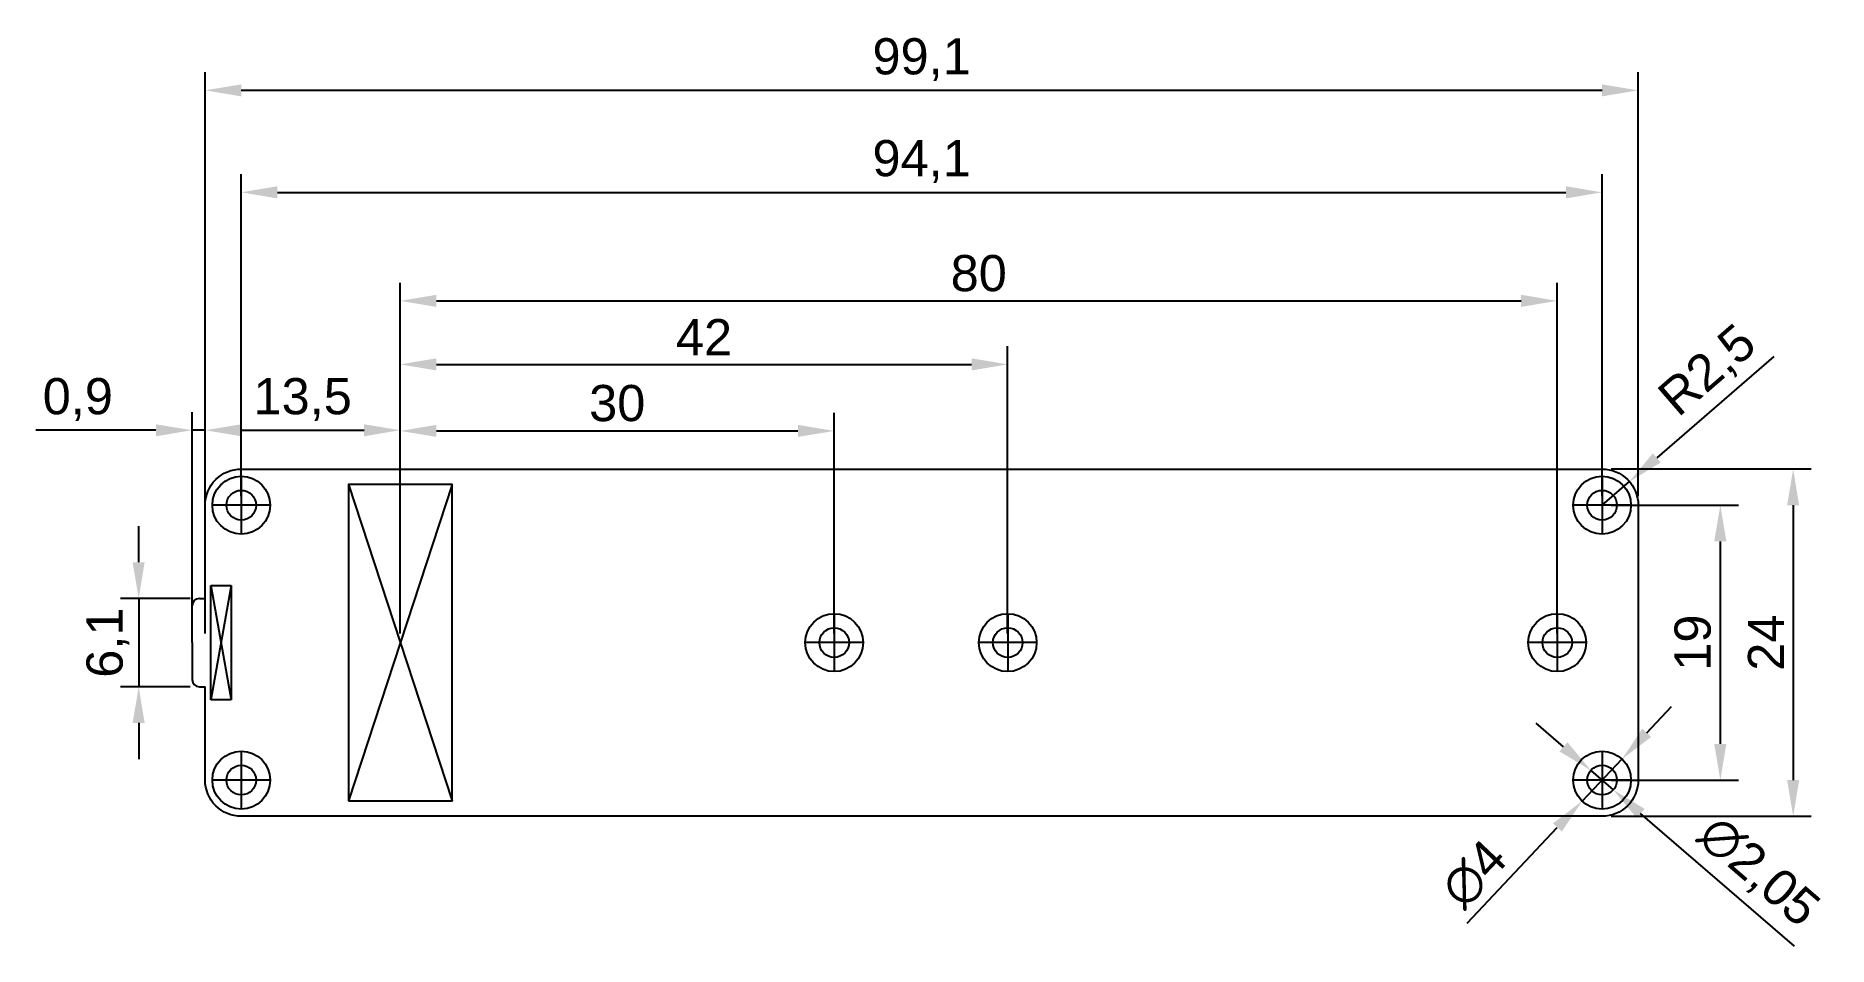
# Model space of a CAD drawing. Header units: millimetres. Extents: x 4 to 128, y 5 to 68.
import ezdxf

# ---------------------------------------------------------------- set-up
doc = ezdxf.new("R2010")
doc.units = ezdxf.units.MM
doc.styles.get("Standard").update_dxf_attribs({"font": 'arial.ttf'})
doc.dimstyles.new('ISO-25', dxfattribs={"dimtxt": 2.5, "dimasz": 2.5, "dimexe": 1.25, "dimexo": 0.625, "dimtad": 1, "dimtxsty": 'Standard', "dimcen": 2.5, "dimadec": 0, "dimazin": 0, "dimtfac": 1, "dimtmove": 0, "dimatfit": 3, "dimfxl": 1, "dimarcsym": 0})

# ---------------------------------------------------------------- blocks, each defined once
blk = doc.blocks.new('*D1')
at = {"color": 0, "lineweight": -2, "transparency": 16777216}
for p, q in [((29.38, 26.2), (29.38, 41.46)), ((59.38, 26.2), (59.38, 41.46)), ((31.88, 40.21), (56.88, 40.21))]:
    blk.add_line(p, q, dxfattribs=at)
at = {"color": 0, "transparency": 16777216}
for points in [[(31.88, 40.63), (31.88, 39.8), (29.38, 40.21)], [(56.88, 40.63), (56.88, 39.8), (59.38, 40.21)]]:
    blk.add_solid(points, dxfattribs=at)
at = {"layer": 'Defpoints', "color": 0, "transparency": 16777216}
for p in [(59.38, 40.21), (29.38, 25.58), (59.38, 25.58)]:
    blk.add_point(p, dxfattribs=at)
at = {"color": 0, "transparency": 16777216, "insert": (44.38, 42.12), "char_height": 2.5, "attachment_point": 5}
blk.add_mtext('30', dxfattribs=at)
blk = doc.blocks.new('*D2')
at = {"color": 0, "lineweight": -2, "transparency": 16777216}
for p, q in [((29.38, 26.2), (29.38, 46.06)), ((71.38, 26.2), (71.38, 46.06)), ((31.88, 44.81), (68.88, 44.81))]:
    blk.add_line(p, q, dxfattribs=at)
at = {"color": 0, "transparency": 16777216}
for points in [[(31.88, 45.23), (31.88, 44.39), (29.38, 44.81)], [(68.88, 45.23), (68.88, 44.39), (71.38, 44.81)]]:
    blk.add_solid(points, dxfattribs=at)
at = {"layer": 'Defpoints', "color": 0, "transparency": 16777216}
for p in [(71.38, 44.81), (29.38, 25.58), (71.38, 25.58)]:
    blk.add_point(p, dxfattribs=at)
at = {"color": 0, "transparency": 16777216, "insert": (50.38, 46.69), "char_height": 2.5, "attachment_point": 5}
blk.add_mtext('42', dxfattribs=at)
blk = doc.blocks.new('*D3')
at = {"color": 0, "lineweight": -2, "transparency": 16777216}
for p, q in [((29.38, 26.2), (29.38, 50.45)), ((109.38, 26.2), (109.38, 50.45)), ((31.88, 49.2), (106.88, 49.2))]:
    blk.add_line(p, q, dxfattribs=at)
at = {"color": 0, "transparency": 16777216}
for points in [[(31.88, 49.62), (31.88, 48.78), (29.38, 49.2)], [(106.88, 49.62), (106.88, 48.78), (109.38, 49.2)]]:
    blk.add_solid(points, dxfattribs=at)
at = {"layer": 'Defpoints', "color": 0, "transparency": 16777216}
for p in [(109.38, 49.2), (29.38, 25.58), (109.38, 25.58)]:
    blk.add_point(p, dxfattribs=at)
at = {"color": 0, "transparency": 16777216, "insert": (69.38, 51.1), "char_height": 2.5, "attachment_point": 5}
blk.add_mtext('80', dxfattribs=at)
blk = doc.blocks.new('*D4')
at = {"color": 0, "lineweight": -2, "transparency": 16777216}
for p, q in [((113.11, 35.08), (121.91, 35.08)), ((120.66, 32.58), (120.66, 18.58)), ((113.11, 16.08), (121.91, 16.08))]:
    blk.add_line(p, q, dxfattribs=at)
at = {"color": 0, "transparency": 16777216}
for points in [[(120.24, 32.58), (121.08, 32.58), (120.66, 35.08)], [(120.24, 18.58), (121.08, 18.58), (120.66, 16.08)]]:
    blk.add_solid(points, dxfattribs=at)
at = {"layer": 'Defpoints', "color": 0, "transparency": 16777216}
for p in [(112.48, 35.08), (112.48, 16.08), (120.66, 16.08)]:
    blk.add_point(p, dxfattribs=at)
at = {"color": 0, "transparency": 16777216, "insert": (118.76, 25.58), "char_height": 2.5, "attachment_point": 5, "rotation": 90}
blk.add_mtext('19', dxfattribs=at)
blk = doc.blocks.new('*D5')
at = {"color": 0, "lineweight": -2, "transparency": 16777216}
for p, q in [((14.98, 26.2), (14.98, 41.51)), ((15.88, 26.2), (15.88, 41.51)), ((12.48, 40.26), (4.18, 40.26)), ((15.88, 40.26), (14.98, 40.26)), ((18.38, 40.26), (20.88, 40.26))]:
    blk.add_line(p, q, dxfattribs=at)
at = {"color": 0, "transparency": 16777216}
for points in [[(12.48, 40.67), (12.48, 39.84), (14.98, 40.26)], [(18.38, 40.67), (18.38, 39.84), (15.88, 40.26)]]:
    blk.add_solid(points, dxfattribs=at)
at = {"layer": 'Defpoints', "color": 0, "transparency": 16777216}
for p in [(14.98, 40.26), (14.98, 25.58), (15.88, 25.58)]:
    blk.add_point(p, dxfattribs=at)
at = {"color": 0, "transparency": 16777216, "insert": (7.08, 42.38), "char_height": 2.5, "attachment_point": 5}
blk.add_mtext('0,9', dxfattribs=at)
blk = doc.blocks.new('*D6')
at = {"color": 0, "lineweight": -2, "transparency": 16777216}
for p, q in [((11.29, 31.13), (11.29, 33.63)), ((14.86, 28.63), (10.04, 28.63)), ((11.29, 28.63), (11.29, 22.53)), ((14.86, 22.53), (10.04, 22.53)), ((11.29, 20.03), (11.29, 17.53))]:
    blk.add_line(p, q, dxfattribs=at)
at = {"color": 0, "transparency": 16777216}
for points in [[(10.87, 31.13), (11.7, 31.13), (11.29, 28.63)], [(10.87, 20.03), (11.7, 20.03), (11.29, 22.53)]]:
    blk.add_solid(points, dxfattribs=at)
at = {"layer": 'Defpoints', "color": 0, "transparency": 16777216}
for p in [(15.48, 28.63), (11.29, 22.53), (15.48, 22.53)]:
    blk.add_point(p, dxfattribs=at)
at = {"color": 0, "transparency": 16777216, "insert": (9.16, 25.58), "char_height": 2.5, "attachment_point": 5, "rotation": 90}
blk.add_mtext('6,1', dxfattribs=at)
blk = doc.blocks.new('*D7')
at = {"color": 0, "lineweight": -2, "transparency": 16777216}
for p, q in [((124.37, 45.35), (116.27, 38.35)), ((112.48, 35.08), (114.38, 36.71))]:
    blk.add_line(p, q, dxfattribs=at)
at = {"color": 0, "transparency": 16777216}
blk.add_solid([(115.99, 38.66), (116.54, 38.03), (114.38, 36.71)], dxfattribs=at)
at = {"layer": 'Defpoints', "color": 0, "transparency": 16777216}
for p in [(114.38, 36.71), (112.48, 35.08)]:
    blk.add_point(p, dxfattribs=at)
at = {"color": 0, "transparency": 16777216, "insert": (119.87, 44.28), "char_height": 2.5, "attachment_point": 5, "rotation": 40.8433}
blk.add_mtext('R2,5', dxfattribs=at)
blk = doc.blocks.new('*D8')
at = {"color": 0, "lineweight": -2, "transparency": 16777216}
for p, q in [((109.81, 18.38), (107.92, 20.01)), ((111.71, 16.75), (113.26, 15.41)), ((125.8, 4.61), (115.15, 13.78))]:
    blk.add_line(p, q, dxfattribs=at)
at = {"color": 0, "transparency": 16777216}
for points in [[(110.09, 18.7), (109.54, 18.06), (111.71, 16.75)], [(115.43, 14.09), (114.88, 13.46), (113.26, 15.41)]]:
    blk.add_solid(points, dxfattribs=at)
at = {"layer": 'Defpoints', "color": 0, "transparency": 16777216}
for p in [(111.71, 16.75), (113.26, 15.41)]:
    blk.add_point(p, dxfattribs=at)
at = {"color": 0, "transparency": 16777216, "insert": (123.24, 9.67), "char_height": 2.5, "attachment_point": 5, "rotation": 319.2516}
blk.add_mtext('∅2,05', dxfattribs=at)
blk = doc.blocks.new('*D9')
at = {"color": 0, "lineweight": -2, "transparency": 16777216}
for p, q in [((115.57, 19.35), (117.29, 21.17)), ((113.86, 17.53), (111.11, 14.63)), ((103.15, 6.2), (109.39, 12.81))]:
    blk.add_line(p, q, dxfattribs=at)
at = {"color": 0, "transparency": 16777216}
for points in [[(115.27, 19.64), (115.88, 19.06), (113.86, 17.53)], [(109.09, 13.09), (109.7, 12.52), (111.11, 14.63)]]:
    blk.add_solid(points, dxfattribs=at)
at = {"layer": 'Defpoints', "color": 0, "transparency": 16777216}
for p in [(113.86, 17.53), (111.11, 14.63)]:
    blk.add_point(p, dxfattribs=at)
at = {"color": 0, "transparency": 16777216, "insert": (103.64, 9.59), "char_height": 2.5, "attachment_point": 5, "rotation": 46.6247}
blk.add_mtext('∅4', dxfattribs=at)
blk = doc.blocks.new('*D10')
at = {"color": 0, "lineweight": -2, "transparency": 16777216}
for p, q in [((15.88, 35.7), (15.88, 65)), ((114.98, 35.7), (114.98, 65)), ((18.38, 63.75), (112.48, 63.75))]:
    blk.add_line(p, q, dxfattribs=at)
at = {"color": 0, "transparency": 16777216}
for points in [[(18.38, 64.16), (18.38, 63.33), (15.88, 63.75)], [(112.48, 64.16), (112.48, 63.33), (114.98, 63.75)]]:
    blk.add_solid(points, dxfattribs=at)
at = {"layer": 'Defpoints', "color": 0, "transparency": 16777216}
for p in [(114.98, 63.75), (15.88, 35.08), (114.98, 35.08)]:
    blk.add_point(p, dxfattribs=at)
at = {"color": 0, "transparency": 16777216, "insert": (65.43, 65.87), "char_height": 2.5, "attachment_point": 5}
blk.add_mtext('99,1', dxfattribs=at)
blk = doc.blocks.new('*D12')
at = {"color": 0, "lineweight": -2, "transparency": 16777216}
for p, q in [((113.11, 37.58), (126.95, 37.58)), ((125.7, 35.08), (125.7, 16.08)), ((113.11, 13.58), (126.95, 13.58))]:
    blk.add_line(p, q, dxfattribs=at)
at = {"color": 0, "transparency": 16777216}
for points in [[(125.28, 35.08), (126.11, 35.08), (125.7, 37.58)], [(125.28, 16.08), (126.11, 16.08), (125.7, 13.58)]]:
    blk.add_solid(points, dxfattribs=at)
at = {"layer": 'Defpoints', "color": 0, "transparency": 16777216}
for p in [(112.48, 37.58), (112.48, 13.58), (125.7, 13.58)]:
    blk.add_point(p, dxfattribs=at)
at = {"color": 0, "transparency": 16777216, "insert": (123.82, 25.58), "char_height": 2.5, "attachment_point": 5, "rotation": 90}
blk.add_mtext('24', dxfattribs=at)
blk = doc.blocks.new('*D13')
at = {"color": 0, "lineweight": -2, "transparency": 16777216}
for p, q in [((18.38, 35.7), (18.38, 57.95)), ((112.48, 35.7), (112.48, 57.95)), ((20.88, 56.7), (109.98, 56.7))]:
    blk.add_line(p, q, dxfattribs=at)
at = {"color": 0, "transparency": 16777216}
for points in [[(20.88, 57.12), (20.88, 56.28), (18.38, 56.7)], [(109.98, 57.12), (109.98, 56.28), (112.48, 56.7)]]:
    blk.add_solid(points, dxfattribs=at)
at = {"layer": 'Defpoints', "color": 0, "transparency": 16777216}
for p in [(112.48, 56.7), (18.38, 35.08), (112.48, 35.08)]:
    blk.add_point(p, dxfattribs=at)
at = {"color": 0, "transparency": 16777216, "insert": (65.43, 58.83), "char_height": 2.5, "attachment_point": 5}
blk.add_mtext('94,1', dxfattribs=at)
blk = doc.blocks.new('*D15')
at = {"color": 0, "lineweight": -2, "transparency": 16777216}
for p, q in [((15.88, 26.2), (15.88, 41.51)), ((29.38, 26.2), (29.38, 41.51)), ((18.38, 40.26), (26.88, 40.26))]:
    blk.add_line(p, q, dxfattribs=at)
at = {"color": 0, "transparency": 16777216}
for points in [[(18.38, 40.67), (18.38, 39.84), (15.88, 40.26)], [(26.88, 40.67), (26.88, 39.84), (29.38, 40.26)]]:
    blk.add_solid(points, dxfattribs=at)
at = {"layer": 'Defpoints', "color": 0, "transparency": 16777216}
for p in [(29.38, 40.26), (15.88, 25.58), (29.38, 25.58)]:
    blk.add_point(p, dxfattribs=at)
at = {"color": 0, "transparency": 16777216, "insert": (22.63, 42.38), "char_height": 2.5, "attachment_point": 5}
blk.add_mtext('13,5', dxfattribs=at)

msp = doc.modelspace()

# ---------------------------------------------------------------- linework, layer by layer
for p, q in [((18.384, 37.079), (18.384, 33.079)), ((25.809, 36.504), (32.959, 14.654)), ((32.959, 36.504), (25.809, 14.654)), ((112.484, 37.079), (112.484, 33.079)), ((20.384, 35.079), (16.384, 35.079)), ((114.484, 35.079), (110.484, 35.079)), ((15.484, 28.629), (15.884, 28.629)), ((16.284, 25.579), (16.284, 29.529)), ((16.284, 29.529), (17.684, 29.529)), ((16.284, 29.529), (17.684, 21.629)), ((17.684, 29.529), (16.284, 21.629)), ((17.684, 29.529), (17.684, 21.629)), ((14.984, 25.579), (14.984, 28.129)), ((59.384, 27.579), (59.384, 23.579)), ((71.384, 27.579), (71.384, 23.579)), ((109.384, 27.579), (109.384, 23.579)), ((14.984, 25.579), (14.984, 23.029)), ((16.284, 21.629), (16.284, 25.579)), ((61.384, 25.579), (57.384, 25.579)), ((73.384, 25.579), (69.384, 25.579)), ((111.384, 25.579), (107.384, 25.579)), ((15.484, 22.529), (15.884, 22.529)), ((17.684, 21.629), (16.284, 21.629)), ((18.384, 18.079), (18.384, 14.079)), ((112.484, 18.079), (112.484, 14.079)), ((20.384, 16.079), (16.384, 16.079)), ((114.484, 16.079), (110.484, 16.079))]:
    msp.add_line(p, q)
msp.add_lwpolyline([(15.884, 28.629), (15.884, 35.079, -0.4142136), (18.384, 37.579), (112.484, 37.579, -0.4142136), (114.984, 35.079), (114.984, 16.079, -0.4142136), (112.484, 13.579), (18.384, 13.579, -0.4142136), (15.884, 16.079), (15.884, 22.529)], format="xyb")
msp.add_lwpolyline([(25.809, 14.654), (32.959, 14.654), (32.959, 36.504), (25.809, 36.504)], close=True)
for centre, radius in [((18.384, 35.079), 2), ((18.384, 35.079), 1.025), ((112.484, 35.079), 2), ((112.484, 35.079), 1.025), ((59.384, 25.579), 2), ((71.384, 25.579), 2), ((109.384, 25.579), 2), ((59.384, 25.579), 1.025), ((71.384, 25.579), 1.025), ((109.384, 25.579), 1.025), ((18.384, 16.079), 2), ((112.484, 16.079), 2), ((18.384, 16.079), 1.025), ((112.484, 16.079), 1.025)]:
    msp.add_circle(centre, radius)
for centre, start, end in [((15.484, 28.129), 90, 180), ((15.484, 23.029), 180, 270)]:
    msp.add_arc(centre, 0.5, start, end)

# ---------------------------------------------------------------- dimensions: what is measured, and where the dimension line sits
dim = msp.add_linear_dim(base=(114.984, 63.745), p1=(15.884, 35.079), p2=(114.984, 35.079), dimstyle='ISO-25')
dim.commit()
dim.dimension.update_dxf_attribs({"geometry": '*D10', "text_midpoint": (65.434, 63.745), "dimtype": 160})
for base, p1, p2, picture, middle in [((112.484, 56.699), (18.384, 35.079), (112.484, 35.079), '*D13', (65.434, 58.826)), ((109.384, 49.2), (29.384, 25.579), (109.384, 25.579), '*D3', (69.384, 51.102)), ((71.384, 44.809), (29.384, 25.579), (71.384, 25.579), '*D2', (50.384, 46.69)), ((14.984, 40.257), (15.884, 25.579), (14.984, 25.579), '*D5', (7.081, 42.384)), ((29.384, 40.256), (15.884, 25.579), (29.384, 25.579), '*D15', (22.634, 42.384)), ((59.384, 40.214), (29.384, 25.579), (59.384, 25.579), '*D1', (44.384, 42.117))]:
    dim = msp.add_linear_dim(base=base, p1=p1, p2=p2, dimstyle='ISO-25')
    dim.commit()
    dim.dimension.update_dxf_attribs({"geometry": picture, "text_midpoint": middle})
dim = msp.add_radius_dim(center=(112.484, 35.079), mpoint=(114.375, 36.714), dimstyle='ISO-25')
dim.commit()
dim.dimension.update_dxf_attribs({"geometry": '*D7', "text_midpoint": (119.873, 44.279)})
for base, p1, p2, picture, middle in [((125.697, 13.579), (112.484, 37.579), (112.484, 13.579), '*D12', (123.817, 25.579)), ((120.662, 16.079), (112.484, 35.079), (112.484, 16.079), '*D4', (118.76, 25.579)), ((11.287, 22.529), (15.484, 28.629), (15.484, 22.529), '*D6', (9.16, 25.579))]:
    dim = msp.add_linear_dim(base=base, p1=p1, p2=p2, angle=90, dimstyle='ISO-25')
    dim.commit()
    dim.dimension.update_dxf_attribs({"geometry": picture, "text_midpoint": middle})
for p1, p2, picture, middle in [((113.858, 17.533), (111.11, 14.625), '*D9', (105.071, 8.233)), ((111.708, 16.748), (113.261, 15.41), '*D8', (121.829, 8.027))]:
    dim = msp.add_diameter_dim_2p(p1=p1, p2=p2, dimstyle='ISO-25')
    dim.commit()
    dim.dimension.update_dxf_attribs({"geometry": picture, "text_midpoint": middle, "dimtype": 163})

doc.saveas('drawing.dxf')
